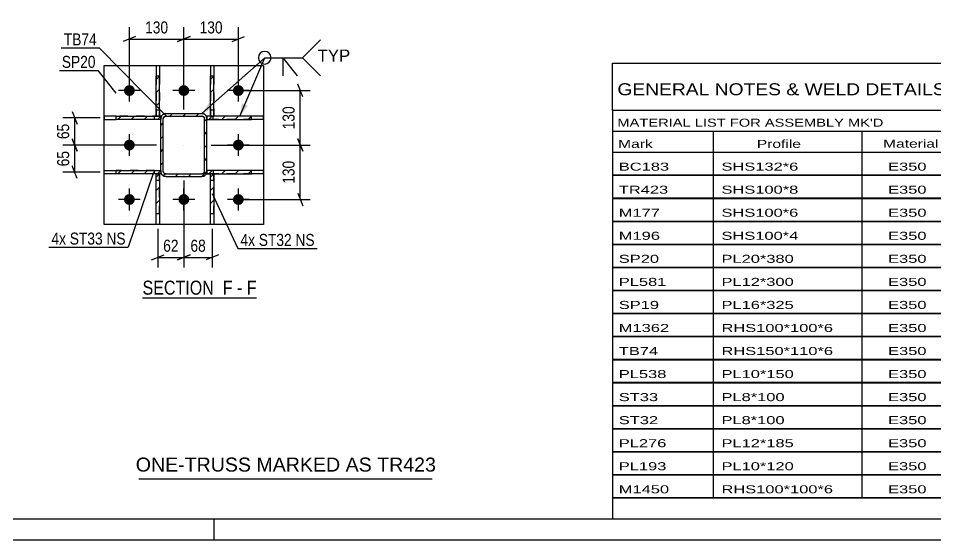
# Model space of a CAD drawing. Header units: millimetres. Extents: x -87 to 754, y -430 to 164.
# Drawn here: x 286.8 to 505.7, y -429.6 to -305.2 of the extents above; entities that cross this region are included whole.
import ezdxf

# ---------------------------------------------------------------- set-up
doc = ezdxf.new("R2010")
doc.units = ezdxf.units.MM
doc.linetypes.add('DXK_LINE_DOT2', pattern=[3.9198, 1.9599, -1.9599])
doc.linetypes.add('DXK_LINE_DOT3', pattern=[5.9187, 2.979, -0.9799, 0.9799, -0.9799])
doc.styles.add('Arial', font='ARIAL.TTF', dxfattribs={"height": 0.2})
doc.styles.add('Arial Narrow', font='ARIALN.TTF', dxfattribs={"height": 0.2})

# ---------------------------------------------------------------- blocks, each defined once
blk = doc.blocks.new('Unknown-814185698-1133')
at = {"color": 5, "linetype": 'Continuous'}
for p, q in [((-82.43, -424.61), (748.57, -424.61)), ((333.57, -429.61), (333.57, -424.61)), ((-87.43, -429.61), (753.57, -429.61))]:
    blk.add_line(p, q, dxfattribs=at)
blk = doc.blocks.new('Unknown-814185698-9097')
at = {"color": 7, "linetype": 'Continuous'}
for p, q in [((428.57, -315.86), (588.57, -315.86)), ((428.57, -327.11), (428.57, -315.86)), ((588.57, -315.86), (588.57, -327.11)), ((428.57, -327.11), (588.57, -327.11)), ((428.57, -327.11), (428.57, -332.11)), ((588.57, -327.11), (588.57, -332.11)), ((428.57, -332.11), (588.57, -332.11)), ((428.57, -332.11), (428.57, -337.11)), ((452.57, -332.11), (452.57, -337.11)), ((488.07, -332.11), (488.07, -337.11)), ((514.07, -332.11), (514.07, -337.11)), ((527.07, -332.11), (527.07, -337.11)), ((544.57, -332.11), (544.57, -337.11)), ((566.57, -332.11), (566.57, -337.11)), ((588.57, -332.11), (588.57, -337.11)), ((428.57, -337.11), (588.57, -337.11)), ((428.57, -337.16), (428.57, -342.56)), ((428.57, -337.16), (588.57, -337.16)), ((452.57, -337.11), (452.57, -342.61)), ((488.07, -337.11), (488.07, -342.61)), ((514.07, -337.11), (514.07, -342.61)), ((527.07, -337.11), (527.07, -342.61)), ((544.57, -337.11), (544.57, -342.61)), ((566.57, -337.11), (566.57, -342.61)), ((588.57, -337.16), (588.57, -342.56)), ((428.57, -342.56), (588.57, -342.56)), ((428.57, -342.66), (428.57, -348.06)), ((428.57, -342.66), (588.57, -342.66)), ((452.57, -342.61), (452.57, -348.11)), ((488.07, -342.61), (488.07, -348.11)), ((514.07, -342.61), (514.07, -348.11)), ((527.07, -342.61), (527.07, -348.11)), ((544.57, -342.61), (544.57, -348.11)), ((566.57, -342.61), (566.57, -348.11)), ((588.57, -342.66), (588.57, -348.06)), ((428.57, -348.06), (588.57, -348.06)), ((428.57, -348.16), (428.57, -353.56)), ((428.57, -348.16), (588.57, -348.16)), ((452.57, -348.11), (452.57, -353.61)), ((488.07, -348.11), (488.07, -353.61)), ((514.07, -348.11), (514.07, -353.61)), ((527.07, -348.11), (527.07, -353.61)), ((544.57, -348.11), (544.57, -353.61)), ((566.57, -348.11), (566.57, -353.61)), ((588.57, -348.16), (588.57, -353.56)), ((428.57, -353.56), (588.57, -353.56)), ((428.57, -353.66), (428.57, -359.06)), ((428.57, -353.66), (588.57, -353.66)), ((452.57, -353.61), (452.57, -359.11)), ((488.07, -353.61), (488.07, -359.11)), ((514.07, -353.61), (514.07, -359.11)), ((527.07, -353.61), (527.07, -359.11)), ((544.57, -353.61), (544.57, -359.11)), ((566.57, -353.61), (566.57, -359.11)), ((588.57, -353.66), (588.57, -359.06)), ((428.57, -359.06), (588.57, -359.06)), ((428.57, -359.16), (428.57, -364.56)), ((428.57, -359.16), (588.57, -359.16)), ((452.57, -359.11), (452.57, -364.61)), ((488.07, -359.11), (488.07, -364.61)), ((514.07, -359.11), (514.07, -364.61)), ((527.07, -359.11), (527.07, -364.61)), ((544.57, -359.11), (544.57, -364.61)), ((566.57, -359.11), (566.57, -364.61)), ((588.57, -359.16), (588.57, -364.56)), ((428.57, -364.56), (588.57, -364.56)), ((428.57, -364.66), (428.57, -370.06)), ((428.57, -364.66), (588.57, -364.66)), ((452.57, -364.61), (452.57, -370.11)), ((488.07, -364.61), (488.07, -370.11)), ((514.07, -364.61), (514.07, -370.11)), ((527.07, -364.61), (527.07, -370.11)), ((544.57, -364.61), (544.57, -370.11)), ((566.57, -364.61), (566.57, -370.11)), ((588.57, -364.66), (588.57, -370.06)), ((428.57, -370.06), (588.57, -370.06)), ((428.57, -370.16), (428.57, -375.56)), ((428.57, -370.16), (588.57, -370.16)), ((452.57, -370.11), (452.57, -375.61)), ((488.07, -370.11), (488.07, -375.61)), ((514.07, -370.11), (514.07, -375.61)), ((527.07, -370.11), (527.07, -375.61)), ((544.57, -370.11), (544.57, -375.61)), ((566.57, -370.11), (566.57, -375.61)), ((588.57, -370.16), (588.57, -375.56)), ((428.57, -375.56), (588.57, -375.56)), ((428.57, -375.66), (428.57, -381.06)), ((428.57, -375.66), (588.57, -375.66)), ((452.57, -375.61), (452.57, -381.11)), ((488.07, -375.61), (488.07, -381.11)), ((514.07, -375.61), (514.07, -381.11)), ((527.07, -375.61), (527.07, -381.11)), ((544.57, -375.61), (544.57, -381.11)), ((566.57, -375.61), (566.57, -381.11)), ((588.57, -375.66), (588.57, -381.06)), ((428.57, -381.06), (588.57, -381.06)), ((428.57, -381.16), (428.57, -386.56)), ((428.57, -381.16), (588.57, -381.16)), ((452.57, -381.11), (452.57, -386.61)), ((488.07, -381.11), (488.07, -386.61)), ((514.07, -381.11), (514.07, -386.61)), ((527.07, -381.11), (527.07, -386.61)), ((544.57, -381.11), (544.57, -386.61)), ((566.57, -381.11), (566.57, -386.61)), ((588.57, -381.16), (588.57, -386.56)), ((428.57, -386.56), (588.57, -386.56)), ((428.57, -386.66), (428.57, -392.06)), ((428.57, -386.66), (588.57, -386.66)), ((452.57, -386.61), (452.57, -392.11)), ((488.07, -386.61), (488.07, -392.11)), ((514.07, -386.61), (514.07, -392.11)), ((527.07, -386.61), (527.07, -392.11)), ((544.57, -386.61), (544.57, -392.11)), ((566.57, -386.61), (566.57, -392.11)), ((588.57, -386.66), (588.57, -392.06)), ((428.57, -392.06), (588.57, -392.06)), ((428.57, -392.16), (428.57, -397.56)), ((428.57, -392.16), (588.57, -392.16)), ((452.57, -392.11), (452.57, -397.61)), ((488.07, -392.11), (488.07, -397.61)), ((514.07, -392.11), (514.07, -397.61)), ((527.07, -392.11), (527.07, -397.61)), ((544.57, -392.11), (544.57, -397.61)), ((566.57, -392.11), (566.57, -397.61)), ((588.57, -392.16), (588.57, -397.56)), ((428.57, -397.56), (588.57, -397.56)), ((428.57, -397.66), (428.57, -403.06)), ((428.57, -397.66), (588.57, -397.66)), ((452.57, -397.61), (452.57, -403.11)), ((488.07, -397.61), (488.07, -403.11)), ((514.07, -397.61), (514.07, -403.11)), ((527.07, -397.61), (527.07, -403.11)), ((544.57, -397.61), (544.57, -403.11)), ((566.57, -397.61), (566.57, -403.11)), ((588.57, -397.66), (588.57, -403.06)), ((428.57, -403.06), (588.57, -403.06)), ((428.57, -403.16), (428.57, -408.56)), ((428.57, -403.16), (588.57, -403.16)), ((452.57, -403.11), (452.57, -408.61)), ((488.07, -403.11), (488.07, -408.61)), ((514.07, -403.11), (514.07, -408.61)), ((527.07, -403.11), (527.07, -408.61)), ((544.57, -403.11), (544.57, -408.61)), ((566.57, -403.11), (566.57, -408.61)), ((588.57, -403.16), (588.57, -408.56)), ((428.57, -408.56), (588.57, -408.56)), ((428.57, -408.66), (428.57, -414.06)), ((428.57, -408.66), (588.57, -408.66)), ((452.57, -408.61), (452.57, -414.11)), ((488.07, -408.61), (488.07, -414.11)), ((514.07, -408.61), (514.07, -414.11)), ((527.07, -408.61), (527.07, -414.11)), ((544.57, -408.61), (544.57, -414.11)), ((566.57, -408.61), (566.57, -414.11)), ((588.57, -408.66), (588.57, -414.06)), ((428.57, -414.06), (588.57, -414.06)), ((428.57, -414.16), (428.57, -419.56)), ((428.57, -414.16), (588.57, -414.16)), ((452.57, -414.11), (452.57, -419.61)), ((488.07, -414.11), (488.07, -419.61)), ((514.07, -414.11), (514.07, -419.61)), ((527.07, -414.11), (527.07, -419.61)), ((544.57, -414.11), (544.57, -419.61)), ((566.57, -414.11), (566.57, -419.61)), ((588.57, -414.16), (588.57, -419.56)), ((428.57, -419.56), (588.57, -419.56)), ((428.57, -419.61), (588.57, -419.61)), ((428.57, -419.61), (428.57, -424.61)), ((544.57, -419.61), (544.57, -424.61)), ((566.57, -419.61), (566.57, -424.61)), ((588.57, -419.61), (588.57, -424.61)), ((428.57, -424.61), (588.57, -424.61))]:
    blk.add_line(p, q, dxfattribs=at)
at = {"color": 7, "style": 'Arial Narrow'}
for s, height, width, p in [('GENERAL NOTES & WELD DETAILS :', 2.8633, 1.4, (429.73, -323.55)), ('REFER TYP DRAWING TYP-01', 1.9089, 1.6, (513.27, -323.45)), ("MATERIAL LIST FOR ASSEMBLY MK'D", 1.9089, 1.6, (429.73, -331.05)), ('TR423', 1.909, 1.794707, (522.48, -331.14)), ('1', 1.91, 1.794707, (550.66, -331.05)), ('No. Required', 1.9089, 1.6, (559.99, -331.05)), ('Mark', 1.909, 1.7, (429.91, -336.11)), ('Profile', 1.909, 1.7, (462.99, -336.11)), ('Material', 1.909, 1.7, (493.12, -336.05)), ('No.', 1.909, 1.7, (518.07, -336.05)), ('Length', 1.909, 1.7, (528.57, -336.05)), ('Area', 1.909, 1.7, (551.07, -336.05)), ('Weight', 1.909, 1.7, (570.57, -336.05))]:
    blk.add_text(s, height=height, dxfattribs=dict(at, width=width)).set_placement(p)
at = {"color": 7, "linetype": 'Continuous', "style": 'Arial Narrow'}
for s, height, width, p in [('BC183', 1.909, 1.794707, (430.07, -341.54)), ('SHS132*6', 1.909, 1.794707, (454.57, -341.54)), ('E350', 1.909, 1.794707, (494.32, -341.54)), ('1', 1.91, 1.794707, (518.43, -341.54)), ('16515', 1.909, 1.794707, (528.97, -341.54)), ('8.7', 1.909, 1.794707, (554.89, -341.54)), ('392.0', 1.909, 1.794707, (571.53, -341.54)), ('TR423', 1.909, 1.794707, (430.07, -347.04)), ('SHS100*8', 1.909, 1.794707, (454.57, -347.04)), ('E350', 1.909, 1.794707, (494.32, -347.04)), ('1', 1.91, 1.794707, (518.43, -347.04)), ('16223', 1.909, 1.794707, (528.97, -347.04)), ('6.5', 1.909, 1.794707, (554.89, -347.04)), ('374.9', 1.909, 1.794707, (571.53, -347.04)), ('M177', 1.909, 1.794707, (430.07, -352.54)), ('SHS100*6', 1.909, 1.794707, (454.57, -352.54)), ('E350', 1.909, 1.794707, (494.32, -352.54)), ('6', 1.91, 1.794707, (518.43, -352.54)), ('3167', 1.909, 1.794707, (531.16, -352.54)), ('1.2', 1.909, 1.794707, (554.89, -352.54)), ('328.9', 1.909, 1.794707, (571.53, -352.54)), ('M196', 1.909, 1.794707, (430.07, -358.04)), ('SHS100*4', 1.909, 1.794707, (454.57, -358.04)), ('E350', 1.909, 1.794707, (494.32, -358.04)), ('7', 1.91, 1.794707, (518.43, -358.04)), ('3261', 1.909, 1.794707, (531.16, -358.04)), ('1.3', 1.909, 1.794707, (554.89, -358.04)), ('272.2', 1.909, 1.794707, (571.53, -358.04)), ('SP20', 1.909, 1.794707, (430.07, -363.54)), ('PL20*380', 1.909, 1.794707, (454.57, -363.54)), ('E350', 1.909, 1.794707, (494.32, -363.54)), ('6', 1.91, 1.794707, (518.43, -363.54)), ('380', 1.909, 1.794707, (533.35, -363.54)), ('0.3', 1.909, 1.794707, (554.89, -363.54)), ('136.0', 1.909, 1.794707, (571.53, -363.54)), ('PL581', 1.909, 1.794707, (430.07, -369.04)), ('PL12*300', 1.909, 1.794707, (454.57, -369.04)), ('E350', 1.909, 1.794707, (494.32, -369.04)), ('13', 1.909, 1.794707, (517.34, -369.04)), ('310', 1.909, 1.794707, (533.35, -369.04)), ('0.2', 1.909, 1.794707, (554.89, -369.04)), ('113.9', 1.909, 1.794707, (571.53, -369.04)), ('SP19', 1.909, 1.794707, (430.07, -374.54)), ('PL16*325', 1.909, 1.794707, (454.57, -374.54)), ('E350', 1.909, 1.794707, (494.32, -374.54)), ('4', 1.91, 1.794707, (518.43, -374.54)), ('325', 1.909, 1.794707, (533.35, -374.54)), ('0.2', 1.909, 1.794707, (554.89, -374.54)), ('53.1', 1.909, 1.794707, (573.72, -374.54)), ('M1362', 1.909, 1.794707, (430.07, -380.04)), ('RHS100*100*6', 1.9089, 1.794707, (454.57, -380.04)), ('E350', 1.909, 1.794707, (494.32, -380.04)), ('13', 1.909, 1.794707, (517.34, -380.04)), ('196', 1.909, 1.794707, (533.35, -380.04)), ('0.1', 1.909, 1.794707, (554.89, -380.04)), ('45.1', 1.909, 1.794707, (573.72, -380.04)), ('TB74', 1.909, 1.794707, (430.07, -385.54)), ('RHS150*110*6', 1.9089, 1.794707, (454.57, -385.54)), ('E350', 1.909, 1.794707, (494.32, -385.54)), ('6', 1.91, 1.794707, (518.43, -385.54)), ('200', 1.909, 1.794707, (533.35, -385.54)), ('0.1', 1.909, 1.794707, (554.89, -385.54)), ('28.0', 1.909, 1.794707, (573.72, -385.54)), ('PL538', 1.909, 1.794707, (430.07, -391.04)), ('PL10*150', 1.909, 1.794707, (454.57, -391.04)), ('E350', 1.909, 1.794707, (494.32, -391.04)), ('6', 1.91, 1.794707, (518.43, -391.04)), ('170', 1.909, 1.794707, (533.35, -391.04)), ('0.1', 1.909, 1.794707, (554.89, -391.04)), ('12.0', 1.909, 1.794707, (573.72, -391.04)), ('ST33', 1.909, 1.794707, (430.07, -396.54)), ('PL8*100', 1.909, 1.794707, (454.57, -396.54)), ('E350', 1.909, 1.794707, (494.32, -396.54)), ('24', 1.909, 1.794707, (517.34, -396.54)), ('135', 1.909, 1.794707, (533.35, -396.54)), ('0.0', 1.909, 1.794707, (554.89, -396.54)), ('10.0', 1.909, 1.794707, (573.72, -396.54)), ('ST32', 1.909, 1.794707, (430.07, -402.04)), ('PL8*100', 1.909, 1.794707, (454.57, -402.04)), ('E350', 1.909, 1.794707, (494.32, -402.04)), ('24', 1.909, 1.794707, (517.34, -402.04)), ('121', 1.909, 1.794707, (533.35, -402.04)), ('0.0', 1.909, 1.794707, (554.89, -402.04)), ('8.9', 1.909, 1.794707, (575.91, -402.04)), ('PL276', 1.909, 1.794707, (430.07, -407.54)), ('PL12*185', 1.909, 1.794707, (454.57, -407.54)), ('E350', 1.909, 1.794707, (494.32, -407.54)), ('2', 1.91, 1.794707, (518.43, -407.54)), ('255', 1.909, 1.794707, (533.35, -407.54)), ('0.1', 1.909, 1.794707, (554.89, -407.54)), ('5.8', 1.909, 1.794707, (575.91, -407.54)), ('PL193', 1.909, 1.794707, (430.07, -413.04)), ('PL10*120', 1.909, 1.794707, (454.57, -413.04)), ('E350', 1.909, 1.794707, (494.32, -413.04)), ('2', 1.91, 1.794707, (518.43, -413.04)), ('255', 1.909, 1.794707, (533.35, -413.04)), ('0.1', 1.909, 1.794707, (554.89, -413.04)), ('4.8', 1.909, 1.794707, (575.91, -413.04)), ('M1450', 1.909, 1.794707, (430.07, -418.54)), ('RHS100*100*6', 1.9089, 1.794707, (454.57, -418.54)), ('E350', 1.909, 1.794707, (494.32, -418.54)), ('1', 1.91, 1.794707, (518.43, -418.54)), ('220', 1.909, 1.794707, (533.35, -418.54)), ('0.1', 1.909, 1.794707, (554.89, -418.54)), ('3.9', 1.909, 1.794707, (575.91, -418.54)), ('Total', 1.909, 1.7, (530.91, -423.11)), ('40.3', 1.909, 1.794707, (552.22, -423.11)), ('1789.7', 1.909, 1.794707, (569.34, -423.11))]:
    blk.add_text(s, height=height, dxfattribs=dict(at, width=width)).set_placement(p)
blk = doc.blocks.new('Unknown-814185698-9098')
at = {"color": 7, "linetype": 'Continuous'}
blk.add_line((315.57, -415.11), (385.57, -415.11), dxfattribs=at)
at = {"color": 7, "style": 'Arial'}
blk.add_text('ONE-TRUSS MARKED AS TR423', height=3.3428, dxfattribs=at).set_placement((314.82, -413.36))
blk = doc.blocks.new('Unknown-814185698-17 - 2296')
at = {"color": 6, "linetype": 'Continuous'}
blk.add_line((316.44, -371.89), (343.65, -371.89), dxfattribs=at)
at = {"color": 0, "linetype": 'Continuous'}
blk.add_wipeout([(334.54, -371.14), (334.54, -367.64), (316.44, -367.64), (316.44, -371.14)], dxfattribs=at)
at = {"color": 7, "linetype": 'Continuous', "style": 'Arial Narrow'}
blk.add_text('SECTION ', height=3.34, dxfattribs=at).set_placement((316.44, -371.14))
at = {"color": 0, "linetype": 'Continuous'}
blk.add_wipeout([(337.94, -371.14), (337.94, -367.64), (335.59, -367.64), (335.59, -371.14)], dxfattribs=at)
at = {"color": 7, "linetype": 'Continuous', "style": 'Arial Narrow'}
blk.add_text('F', height=3.34, dxfattribs=at).set_placement((335.59, -371.14))
at = {"color": 0, "linetype": 'Continuous'}
blk.add_wipeout([(340.26, -371.14), (340.26, -367.64), (338.99, -367.64), (338.99, -371.14)], dxfattribs=at)
at = {"color": 7, "linetype": 'Continuous', "style": 'Arial Narrow'}
blk.add_text('-', height=3.34, dxfattribs=at).set_placement((338.99, -371.14))
at = {"color": 0, "linetype": 'Continuous'}
blk.add_wipeout([(343.65, -371.14), (343.65, -367.64), (341.31, -367.64), (341.31, -371.14)], dxfattribs=at)
at = {"color": 7, "linetype": 'Continuous', "style": 'Arial Narrow'}
blk.add_text('F', height=3.34, dxfattribs=at).set_placement((341.31, -371.14))
blk = doc.blocks.new('Bolt-814185698-2306 - 2296')
at = {"linetype": 'Continuous'}
for points in [[(312, -322.43, -1), (314.6, -322.43, -1)], [(325, -322.43, -1), (327.6, -322.43, -1)], [(338, -322.43, -1), (340.6, -322.43, -1)], [(312, -335.43, -1), (314.6, -335.43, -1)], [(338, -335.43, -1), (340.6, -335.43, -1)], [(312, -348.43, -1), (314.6, -348.43, -1)], [(325, -348.43, -1), (327.6, -348.43, -1)], [(338, -348.43, -1), (340.6, -348.43, -1)]]:
    blk.add_hatch(color=1, dxfattribs=at).paths.add_polyline_path(points)
at = {"color": 1, "linetype": 'Continuous'}
for p, q in [((313.3, -325.03), (313.3, -319.83)), ((326.3, -325.03), (326.3, -319.83)), ((339.3, -325.03), (339.3, -319.83)), ((315.9, -322.43), (310.7, -322.43)), ((328.9, -322.43), (323.7, -322.43)), ((341.9, -322.43), (336.7, -322.43)), ((313.3, -338.03), (313.3, -332.83)), ((339.3, -338.03), (339.3, -332.83)), ((315.9, -335.43), (310.7, -335.43)), ((341.9, -335.43), (336.7, -335.43)), ((313.3, -351.03), (313.3, -345.83)), ((326.3, -351.03), (326.3, -345.83)), ((339.3, -351.03), (339.3, -345.83)), ((315.9, -348.43), (310.7, -348.43)), ((328.9, -348.43), (323.7, -348.43)), ((341.9, -348.43), (336.7, -348.43))]:
    blk.add_line(p, q, dxfattribs=at)
blk = doc.blocks.new('Part-814185698-2359 - 2296')
at = {"linetype": 'Continuous'}
h = blk.add_hatch(dxfattribs=at)
h.set_pattern_fill('', scale=0.7, style=0, pattern_type=0)
h.set_pattern_definition([(45, (342.4509, -341.533), (-1.57154, 1.57154), [])])
h.paths.add_polyline_path([(342.45, -342.33), (342.45, -341.53), (331.8, -341.53), (331.8, -342.33)])
at = {"color": 7, "linetype": 'DXK_LINE_DOT2'}
for p, q in [((342.45, -341.53), (331.8, -341.53)), ((331.8, -341.53), (331.8, -342.33)), ((333.3, -342.33), (331.8, -342.33)), ((333.3, -341.53), (333.3, -342.33)), ((342.45, -342.33), (333.3, -342.33))]:
    blk.add_line(p, q, dxfattribs=at)
at = {"color": 2, "linetype": 'Continuous'}
for p, q in [((342.45, -341.53), (331.8, -341.53)), ((331.8, -341.53), (331.8, -342.33)), ((331.8, -342.33), (342.45, -342.33)), ((345.3, -341.53), (342.45, -341.53)), ((342.45, -342.33), (342.45, -341.53)), ((345.3, -342.33), (342.45, -342.33)), ((345.3, -342.33), (345.3, -341.53))]:
    blk.add_line(p, q, dxfattribs=at)
blk = doc.blocks.new('Part-814185698-2343 - 2296')
at = {"color": 2, "linetype": 'Continuous'}
for p, q in [((307.3, -354.43), (307.3, -316.43)), ((307.3, -316.43), (345.3, -316.43)), ((345.3, -316.43), (345.3, -354.43)), ((345.3, -354.43), (307.3, -354.43))]:
    blk.add_line(p, q, dxfattribs=at)
blk = doc.blocks.new('Part-814185698-2364 - 2296')
at = {"linetype": 'Continuous'}
h = blk.add_hatch(dxfattribs=at)
h.set_pattern_fill('', scale=0.7, style=0, pattern_type=0)
h.set_pattern_definition([(45, (342.4508, -328.533), (-1.57154, 1.57154), [])])
h.paths.add_polyline_path([(342.45, -329.33), (342.45, -328.53), (331.8, -328.53), (331.8, -329.33)])
at = {"color": 7, "linetype": 'DXK_LINE_DOT2'}
for p, q in [((342.45, -328.53), (331.8, -328.53)), ((331.8, -328.53), (331.8, -329.33)), ((342.45, -329.33), (331.8, -329.33)), ((333.3, -329.33), (333.3, -328.53))]:
    blk.add_line(p, q, dxfattribs=at)
at = {"color": 2, "linetype": 'Continuous'}
for p, q in [((342.45, -328.53), (331.8, -328.53)), ((331.8, -328.53), (331.8, -329.33)), ((331.8, -329.33), (342.45, -329.33)), ((345.3, -328.53), (342.45, -328.53)), ((342.45, -329.33), (342.45, -328.53)), ((345.3, -329.33), (342.45, -329.33)), ((345.3, -329.33), (345.3, -328.53))]:
    blk.add_line(p, q, dxfattribs=at)
blk = doc.blocks.new('Part-814185698-2381 - 2296')
at = {"linetype": 'Continuous'}
h = blk.add_hatch(dxfattribs=at)
h.set_pattern_fill('', scale=0.7, style=0, pattern_type=0)
h.set_pattern_definition([(45, (320.4878, -342.323), (-1.57154, 1.57154), [])])
h.paths.add_polyline_path([(320.49, -351.87), (320.49, -342.32), (319.69, -342.32), (319.69, -351.87)])
at = {"color": 7, "linetype": 'DXK_LINE_DOT2'}
for p, q in [((319.69, -351.87), (319.69, -342.32)), ((319.69, -342.32), (320.49, -342.32)), ((320.49, -351.87), (320.49, -342.32)), ((319.69, -343.82), (320.49, -343.82))]:
    blk.add_line(p, q, dxfattribs=at)
at = {"color": 2, "linetype": 'Continuous'}
for p, q in [((319.69, -351.87), (319.69, -342.32)), ((319.69, -342.32), (320.49, -342.32)), ((320.49, -342.32), (320.49, -351.87)), ((319.69, -354.43), (319.69, -351.87)), ((320.49, -351.87), (319.69, -351.87)), ((320.49, -351.87), (320.49, -354.43)), ((320.49, -354.43), (319.69, -354.43))]:
    blk.add_line(p, q, dxfattribs=at)
blk = doc.blocks.new('Part-814185698-2365 - 2296')
at = {"linetype": 'Continuous'}
h = blk.add_hatch(dxfattribs=at)
h.set_pattern_fill('', scale=0.7, style=0, pattern_type=0)
h.set_pattern_definition([(45, (320.8027, -341.5332), (-1.57154, 1.57154), [])])
h.paths.add_polyline_path([(320.8, -342.33), (320.8, -341.53), (310.15, -341.53), (310.15, -342.33)])
at = {"color": 2, "linetype": 'Continuous'}
for p, q in [((307.3, -342.33), (307.3, -341.53)), ((307.3, -341.53), (310.15, -341.53)), ((310.15, -342.33), (307.3, -342.33)), ((310.15, -341.53), (320.8, -341.53)), ((310.15, -342.33), (310.15, -341.53)), ((320.8, -342.33), (310.15, -342.33)), ((320.8, -341.53), (320.8, -342.33))]:
    blk.add_line(p, q, dxfattribs=at)
at = {"color": 7, "linetype": 'DXK_LINE_DOT2'}
for p, q in [((319.3, -341.53), (310.15, -341.53)), ((320.8, -342.33), (310.15, -342.33)), ((319.3, -342.33), (319.3, -341.53)), ((319.3, -341.53), (320.8, -341.53)), ((320.8, -341.53), (320.8, -342.33))]:
    blk.add_line(p, q, dxfattribs=at)
blk = doc.blocks.new('Part-814185698-2366 - 2296')
at = {"linetype": 'Continuous'}
h = blk.add_hatch(dxfattribs=at)
h.set_pattern_fill('', scale=0.7, style=0, pattern_type=0)
h.set_pattern_definition([(45, (320.8027, -328.5332), (-1.57154, 1.57154), [])])
h.paths.add_polyline_path([(320.8, -329.33), (320.8, -328.53), (310.15, -328.53), (310.15, -329.33)])
at = {"color": 2, "linetype": 'Continuous'}
for p, q in [((310.15, -328.53), (307.3, -328.53)), ((307.3, -328.53), (307.3, -329.33)), ((307.3, -329.33), (310.15, -329.33)), ((310.15, -328.53), (320.8, -328.53)), ((310.15, -329.33), (310.15, -328.53)), ((320.8, -329.33), (310.15, -329.33)), ((320.8, -328.53), (320.8, -329.33))]:
    blk.add_line(p, q, dxfattribs=at)
at = {"color": 7, "linetype": 'DXK_LINE_DOT2'}
for p, q in [((320.8, -328.53), (310.15, -328.53)), ((320.8, -329.33), (310.15, -329.33)), ((319.3, -329.33), (319.3, -328.53)), ((320.8, -328.53), (320.8, -329.33))]:
    blk.add_line(p, q, dxfattribs=at)
blk = doc.blocks.new('Part-814185698-2382 - 2296')
at = {"linetype": 'Continuous'}
h = blk.add_hatch(dxfattribs=at)
h.set_pattern_fill('', scale=0.7, style=0, pattern_type=0)
h.set_pattern_definition([(45, (333.4873, -342.323), (-1.57154, 1.57154), [])])
h.paths.add_polyline_path([(333.49, -351.87), (333.49, -342.32), (332.69, -342.32), (332.69, -351.87)])
at = {"color": 7, "linetype": 'DXK_LINE_DOT2'}
for p, q in [((332.69, -351.87), (332.69, -342.32)), ((332.69, -342.32), (333.49, -342.32)), ((333.49, -351.87), (333.49, -342.32)), ((332.69, -343.82), (333.49, -343.82))]:
    blk.add_line(p, q, dxfattribs=at)
at = {"color": 2, "linetype": 'Continuous'}
for p, q in [((332.69, -351.87), (332.69, -342.32)), ((332.69, -342.32), (333.49, -342.32)), ((333.49, -342.32), (333.49, -351.87)), ((332.69, -354.43), (332.69, -351.87)), ((333.49, -351.87), (332.69, -351.87)), ((333.49, -351.87), (333.49, -354.43)), ((333.49, -354.43), (332.69, -354.43))]:
    blk.add_line(p, q, dxfattribs=at)
blk = doc.blocks.new('Part-814185698-2387 - 2296')
at = {"linetype": 'Continuous'}
h = blk.add_hatch(dxfattribs=at)
h.set_pattern_fill('', scale=0.7, style=0, pattern_type=0)
h.set_pattern_definition([(45, (320.4874, -318.9868), (-1.57154, 1.57154), [])])
h.paths.add_polyline_path([(320.49, -328.52), (320.49, -318.99), (319.69, -318.99), (319.69, -328.52)])
at = {"color": 2, "linetype": 'Continuous'}
for p, q in [((319.69, -316.43), (319.69, -318.99)), ((319.69, -316.43), (320.49, -316.43)), ((320.49, -316.43), (320.49, -318.99)), ((319.69, -328.52), (319.69, -318.99)), ((320.49, -318.99), (319.69, -318.99)), ((320.49, -328.52), (320.49, -318.99)), ((319.69, -328.52), (320.49, -328.52))]:
    blk.add_line(p, q, dxfattribs=at)
at = {"color": 7, "linetype": 'DXK_LINE_DOT2'}
for p, q in [((319.69, -318.99), (319.69, -328.52)), ((320.49, -318.99), (320.49, -328.52)), ((319.69, -327.02), (320.49, -327.02)), ((319.69, -328.52), (320.49, -328.52))]:
    blk.add_line(p, q, dxfattribs=at)
blk = doc.blocks.new('Part-814185698-2388 - 2296')
at = {"linetype": 'Continuous'}
h = blk.add_hatch(dxfattribs=at)
h.set_pattern_fill('', scale=0.7, style=0, pattern_type=0)
h.set_pattern_definition([(45, (333.4868, -318.9868), (-1.57154, 1.57154), [])])
h.paths.add_polyline_path([(333.49, -328.52), (333.49, -318.99), (332.69, -318.99), (332.69, -328.52)])
at = {"color": 2, "linetype": 'Continuous'}
for p, q in [((332.69, -316.43), (332.69, -318.99)), ((332.69, -316.43), (333.49, -316.43)), ((333.49, -316.43), (333.49, -318.99)), ((332.69, -328.52), (332.69, -318.99)), ((333.49, -318.99), (332.69, -318.99)), ((333.49, -328.52), (333.49, -318.99)), ((332.69, -328.52), (333.49, -328.52))]:
    blk.add_line(p, q, dxfattribs=at)
at = {"color": 7, "linetype": 'DXK_LINE_DOT2'}
for p, q in [((332.69, -318.99), (332.69, -328.52)), ((333.49, -318.99), (333.49, -328.52)), ((332.69, -327.02), (333.49, -327.02)), ((332.69, -328.52), (333.49, -328.52))]:
    blk.add_line(p, q, dxfattribs=at)
blk = doc.blocks.new('Part-814185698-2401 - 2296')
at = {"linetype": 'Continuous'}
h = blk.add_hatch(dxfattribs=at)
h.set_pattern_fill('', scale=0.7, style=0, pattern_type=0)
h.set_pattern_definition([(45, (331.8027, -341.7305), (-1.57154, 1.57154), [])])
h.paths.add_polyline_path([(331.71, -342.19), (331.8, -341.73), (331.8, -329.13), (331.71, -328.67), (331.45, -328.28), (331.06, -328.02), (330.6, -327.93), (322, -327.93), (321.54, -328.02), (321.15, -328.28), (320.89, -328.67), (320.8, -329.13), (320.8, -341.73), (320.89, -342.19), (321.15, -342.58), (321.54, -342.84), (322, -342.93), (330.6, -342.93), (331.06, -342.84), (331.45, -342.58)])
h.paths.add_polyline_path([(330.83, -342.28), (330.6, -342.33), (322, -342.33), (321.77, -342.28), (321.58, -342.15), (321.45, -341.96), (321.4, -341.73), (321.4, -329.13), (321.45, -328.9), (321.58, -328.71), (321.77, -328.58), (322, -328.53), (330.6, -328.53), (330.83, -328.58), (331.03, -328.71), (331.16, -328.9), (331.2, -329.13), (331.2, -341.73), (331.16, -341.96), (331.03, -342.15)])
blk.add_hatch(color=30, dxfattribs=at).paths.add_polyline_path([(326.3, -343.03, -1), (326.3, -342.83, -1)])
at = {"color": 7, "linetype": 'DXK_LINE_DOT2'}
for p, q in [((321.54, -328.02), (322, -327.93)), ((322, -327.93), (330.6, -327.93)), ((330.6, -327.93), (331.06, -328.02)), ((320.8, -329.13), (320.89, -328.67)), ((320.8, -341.73), (320.8, -329.13)), ((321.45, -328.9), (321.4, -329.13)), ((321.4, -341.73), (321.4, -329.13)), ((321.58, -328.71), (321.45, -328.9)), ((321.77, -328.58), (321.58, -328.71)), ((322, -328.53), (321.77, -328.58)), ((322, -328.53), (330.6, -328.53)), ((330.83, -328.58), (330.6, -328.53)), ((331.03, -328.71), (330.83, -328.58)), ((331.16, -328.9), (331.03, -328.71)), ((331.2, -329.13), (331.16, -328.9)), ((331.2, -341.73), (331.2, -329.13)), ((331.71, -328.67), (331.8, -329.13)), ((331.8, -341.73), (331.8, -329.13)), ((320.89, -342.19), (320.8, -341.73)), ((321.4, -341.73), (321.45, -341.96)), ((321.45, -341.96), (321.58, -342.15)), ((322, -342.93), (321.54, -342.84)), ((321.58, -342.15), (321.77, -342.28)), ((321.77, -342.28), (322, -342.33)), ((322, -342.33), (330.6, -342.33)), ((322, -342.93), (330.6, -342.93)), ((330.6, -342.33), (330.83, -342.28)), ((331.06, -342.84), (330.6, -342.93)), ((330.83, -342.28), (331.03, -342.15)), ((331.03, -342.15), (331.16, -341.96)), ((331.16, -341.96), (331.2, -341.73)), ((331.8, -341.73), (331.71, -342.19))]:
    blk.add_line(p, q, dxfattribs=at)
at = {"color": 2, "linetype": 'Continuous'}
for p, q in [((322, -327.93), (321.54, -328.02)), ((322, -327.93), (330.6, -327.93)), ((331.06, -328.02), (330.6, -327.93)), ((320.89, -328.67), (320.8, -329.13)), ((320.8, -341.73), (320.8, -329.13)), ((321.4, -329.13), (321.45, -328.9)), ((321.4, -341.73), (321.4, -329.13)), ((321.45, -328.9), (321.58, -328.71)), ((321.58, -328.71), (321.77, -328.58)), ((321.77, -328.58), (322, -328.53)), ((322, -328.53), (330.6, -328.53)), ((330.6, -328.53), (330.83, -328.58)), ((330.83, -328.58), (331.03, -328.71)), ((331.03, -328.71), (331.16, -328.9)), ((331.16, -328.9), (331.2, -329.13)), ((331.2, -341.73), (331.2, -329.13)), ((331.8, -329.13), (331.71, -328.67)), ((331.8, -341.73), (331.8, -329.13)), ((320.8, -341.73), (320.89, -342.19)), ((321.45, -341.96), (321.4, -341.73)), ((321.58, -342.15), (321.45, -341.96)), ((321.54, -342.84), (322, -342.93)), ((321.77, -342.28), (321.58, -342.15)), ((322, -342.33), (321.77, -342.28)), ((322, -342.33), (330.6, -342.33)), ((322, -342.93), (330.6, -342.93)), ((330.83, -342.28), (330.6, -342.33)), ((330.6, -342.93), (331.06, -342.84)), ((331.03, -342.15), (330.83, -342.28)), ((331.16, -341.96), (331.03, -342.15)), ((331.2, -341.73), (331.16, -341.96)), ((331.71, -342.19), (331.8, -341.73))]:
    blk.add_line(p, q, dxfattribs=at)
at = {"color": 7, "linetype": 'DXK_LINE_DOT3'}
blk.add_line((326.3, -335.43), (326.3, -335.43), dxfattribs=at)
at = {"color": 30, "linetype": 'DXK_LINE_DOT3'}
blk.add_line((326.3, -342.93), (326.3, -342.93), dxfattribs=at)
at = {"color": 30, "linetype": 'Continuous'}
blk.add_circle((326.3, -342.93), 0.1, dxfattribs=at)
at = {"color": 7, "linetype": 'DXK_LINE_DOT2'}
for centre, start, end in [((322, -329.13), 112.5, 157.5), ((330.6, -329.13), 22.5, 67.5), ((322, -341.73), 202.5, 247.5), ((330.6, -341.73), 292.5, 337.5)]:
    blk.add_arc(centre, 1.2, start, end, dxfattribs=at)
at = {"color": 2, "linetype": 'Continuous'}
for centre, start, end in [((322, -329.13), 112.5, 157.5), ((330.6, -329.13), 22.5, 67.5), ((322, -341.73), 202.5, 247.5), ((330.6, -341.73), 292.5, 337.5)]:
    blk.add_arc(centre, 1.2, start, end, dxfattribs=at)
blk = doc.blocks.new('StraightDimension-814185698-2551 - 2296')
at = {"color": 7, "linetype": 'Continuous'}
for p, q in [((326.3, -343.93), (326.3, -364.64)), ((333.09, -355.43), (333.09, -364.64)), ((324.8, -362.84), (327.8, -361.64)), ((326.3, -362.24), (333.09, -362.24)), ((334.59, -361.64), (331.59, -362.84))]:
    blk.add_line(p, q, dxfattribs=at)
at = {"color": 0}
blk.add_wipeout([(332.12, -361.49), (332.12, -357.29), (327.27, -357.29), (327.27, -361.49)], dxfattribs=at)
at = {"color": 3, "style": 'Arial Narrow'}
blk.add_text('68', height=2.863, dxfattribs=at).set_placement((327.87, -360.89))
blk = doc.blocks.new('StraightDimension-814185698-2517 - 2296')
at = {"color": 7, "linetype": 'Continuous'}
for p, q in [((299.68, -333.93), (300.88, -336.93)), ((319.8, -335.43), (297.43, -335.43)), ((300.28, -341.93), (300.28, -335.43)), ((300.88, -343.43), (299.68, -340.43)), ((306.3, -341.93), (297.43, -341.93))]:
    blk.add_line(p, q, dxfattribs=at)
at = {"color": 0}
blk.add_wipeout([(299.53, -336.25), (295.33, -336.25), (295.33, -341.11), (299.53, -341.11)], dxfattribs=at)
at = {"color": 3, "style": 'Arial Narrow'}
blk.add_text('65', height=2.863, rotation=90.0002, dxfattribs=at).set_placement((298.93, -340.51))
blk = doc.blocks.new('StraightDimension-814185698-2523 - 2296')
at = {"color": 7, "linetype": 'Continuous'}
for p, q in [((299.68, -327.43), (300.88, -330.43)), ((306.3, -328.93), (297.43, -328.93)), ((300.28, -335.43), (300.28, -328.93)), ((300.88, -336.93), (299.68, -333.93)), ((319.8, -335.43), (297.43, -335.43))]:
    blk.add_line(p, q, dxfattribs=at)
at = {"color": 0}
blk.add_wipeout([(299.53, -329.75), (295.33, -329.75), (295.33, -334.61), (299.53, -334.61)], dxfattribs=at)
at = {"color": 3, "style": 'Arial Narrow'}
blk.add_text('65', height=2.863, rotation=90.0002, dxfattribs=at).set_placement((298.93, -334.01))
blk = doc.blocks.new('StraightDimension-814185698-2530 - 2296')
at = {"color": 7, "linetype": 'Continuous'}
for p, q in [((354.67, -323.93), (353.47, -320.93)), ((340.3, -322.43), (356.47, -322.43)), ((354.07, -335.43), (354.07, -322.43)), ((353.47, -333.93), (354.67, -336.93)), ((332.8, -335.43), (356.47, -335.43))]:
    blk.add_line(p, q, dxfattribs=at)
at = {"color": 0}
blk.add_wipeout([(353.32, -325.59), (349.12, -325.59), (349.12, -332.27), (353.32, -332.27)], dxfattribs=at)
at = {"color": 3, "style": 'Arial Narrow'}
blk.add_text('130', height=2.863, rotation=90.0002, dxfattribs=at).set_placement((352.72, -331.67))
blk = doc.blocks.new('StraightDimension-814185698-2540 - 2296')
at = {"color": 7, "linetype": 'Continuous'}
for p, q in [((354.67, -336.93), (353.47, -333.93)), ((332.8, -335.43), (356.47, -335.43)), ((354.07, -348.43), (354.07, -335.43)), ((353.47, -346.93), (354.67, -349.93)), ((340.3, -348.43), (356.47, -348.43))]:
    blk.add_line(p, q, dxfattribs=at)
at = {"color": 0}
blk.add_wipeout([(353.32, -338.59), (349.12, -338.59), (349.12, -345.27), (353.32, -345.27)], dxfattribs=at)
at = {"color": 3, "style": 'Arial Narrow'}
blk.add_text('130', height=2.863, rotation=90.0002, dxfattribs=at).set_placement((352.72, -344.67))
blk = doc.blocks.new('StraightDimension-814185698-2560 - 2296')
at = {"color": 7, "linetype": 'Continuous'}
for p, q in [((326.3, -343.93), (326.3, -364.64)), ((320.09, -355.43), (320.09, -364.64)), ((318.59, -362.84), (321.59, -361.64)), ((320.09, -362.24), (326.3, -362.24)), ((327.8, -361.64), (324.8, -362.84))]:
    blk.add_line(p, q, dxfattribs=at)
at = {"color": 0}
blk.add_wipeout([(325.62, -361.49), (325.62, -357.29), (320.77, -357.29), (320.77, -361.49)], dxfattribs=at)
at = {"color": 3, "style": 'Arial Narrow'}
blk.add_text('62', height=2.863, dxfattribs=at).set_placement((321.37, -360.89))
blk = doc.blocks.new('StraightDimension-814185698-8631 - 2296')
at = {"color": 7, "linetype": 'Continuous'}
for p, q in [((326.3, -326.93), (326.3, -307.29)), ((339.3, -321.43), (339.3, -307.29)), ((327.8, -309.54), (324.8, -310.74)), ((326.3, -310.14), (339.3, -310.14)), ((337.8, -310.74), (340.8, -309.54))]:
    blk.add_line(p, q, dxfattribs=at)
at = {"color": 0}
blk.add_wipeout([(336.14, -309.39), (336.14, -305.19), (329.46, -305.19), (329.46, -309.39)], dxfattribs=at)
at = {"color": 3, "style": 'Arial Narrow'}
blk.add_text('130', height=2.863, dxfattribs=at).set_placement((330.06, -308.79))
blk = doc.blocks.new('StraightDimension-814185698-8632 - 2296')
at = {"color": 7, "linetype": 'Continuous'}
for p, q in [((313.3, -321.43), (313.3, -307.29)), ((326.3, -326.93), (326.3, -307.29)), ((314.8, -309.54), (311.8, -310.74)), ((313.3, -310.14), (326.3, -310.14)), ((324.8, -310.74), (327.8, -309.54))]:
    blk.add_line(p, q, dxfattribs=at)
at = {"color": 0}
blk.add_wipeout([(323.14, -309.39), (323.14, -305.19), (316.46, -305.19), (316.46, -309.39)], dxfattribs=at)
at = {"color": 3, "style": 'Arial Narrow'}
blk.add_text('130', height=2.863, dxfattribs=at).set_placement((317.06, -308.79))
blk = doc.blocks.new('Mark-814185698-2339 - 2296')
at = {"color": 0}
blk.add_wipeout([(305.23, -317.02), (305.23, -314.02), (297.19, -314.02), (297.19, -317.02)], dxfattribs=at)
blk.add_wipeout([(305.23, -317.02), (305.23, -314.02), (297.19, -314.02), (297.19, -317.02)], dxfattribs=at)
at = {"color": 30, "linetype": 'Continuous'}
for p in [(296.59, -317.62), (310.18, -323.09)]:
    blk.add_line(p, (305.83, -317.62), dxfattribs=at)
at = {"color": 3, "style": 'Arial Narrow'}
blk.add_text('SP20', height=2.863, dxfattribs=at).set_placement((297.19, -317.02))
blk = doc.blocks.new('Mark-814185698-2397 - 2296')
at = {"color": 0}
blk.add_wipeout([(305.51, -311.66), (305.51, -308.66), (297.65, -308.66), (297.65, -311.66)], dxfattribs=at)
blk.add_wipeout([(305.51, -311.66), (305.51, -308.66), (297.65, -308.66), (297.65, -311.66)], dxfattribs=at)
at = {"color": 30, "linetype": 'Continuous'}
for p in [(297.05, -312.26), (322.25, -328.64)]:
    blk.add_line(p, (306.11, -312.26), dxfattribs=at)
at = {"color": 3, "style": 'Arial Narrow'}
blk.add_text('TB74', height=2.863, dxfattribs=at).set_placement((297.65, -311.66))
blk = doc.blocks.new('WeldMark-814185698-2569 - 2296')
at = {"linetype": 'Continuous'}
for points in [[(333.34, -326.5), (330.6, -327.93), (332.35, -325.38)], [(341.55, -326.07), (339.69, -328.53), (340.17, -325.48)]]:
    blk.add_hatch(color=30, dxfattribs=at).paths.add_polyline_path(points)
at = {"color": 30, "linetype": 'Continuous'}
for p, q in [((330.6, -327.93), (345.6, -314.6)), ((339.69, -328.53), (345.6, -314.6)), ((345.6, -314.6), (354.6, -314.6))]:
    blk.add_line(p, q, dxfattribs=at)
at = {"color": 3, "linetype": 'Continuous'}
for q in [(353.32, -318.89), (349.89, -318.89)]:
    blk.add_line((349.89, -314.6), q, dxfattribs=at)
for start, end in [(90, 270), (270, 90)]:
    blk.add_arc((345.6, -314.6), 1.5, start, end, dxfattribs=at)
at = {"color": 0, "linetype": 'Continuous'}
blk.add_wipeout([(365.98, -315.5), (365.98, -312.5), (358.2, -312.5), (358.2, -315.5)], dxfattribs=at)
blk.add_wipeout([(365.98, -315.5), (365.98, -312.5), (358.2, -312.5), (358.2, -315.5)], dxfattribs=at)
at = {"color": 3, "linetype": 'Continuous'}
for q in [(358.89, -310.32), (358.89, -318.89)]:
    blk.add_line((354.6, -314.6), q, dxfattribs=at)
at = {"color": 3, "linetype": 'Continuous', "style": 'Arial'}
blk.add_text('TYP', height=2.865, dxfattribs=at).set_placement((358.2, -315.5))
blk = doc.blocks.new('MarkSet-814185698-2618 - 2296')
at = {"color": 0}
blk.add_wipeout([(343.28, -359.51), (343.28, -356.51), (339.81, -356.51), (339.81, -359.51)], dxfattribs=at)
blk.add_wipeout([(343.28, -359.51), (343.28, -356.51), (339.81, -356.51), (339.81, -359.51)], dxfattribs=at)
at = {"color": 30, "linetype": 'Continuous'}
blk.add_line((333.07, -347.03), (339.21, -360.11), dxfattribs=at)
at = {"color": 0}
blk.add_wipeout([(352.03, -359.51), (352.03, -356.51), (344.18, -356.51), (344.18, -359.51)], dxfattribs=at)
blk.add_wipeout([(352.03, -359.51), (352.03, -356.51), (344.18, -356.51), (344.18, -359.51)], dxfattribs=at)
at = {"color": 3, "style": 'Arial Narrow'}
blk.add_text('4x', height=2.863, dxfattribs=at).set_placement((339.81, -359.51))
at = {"color": 0}
blk.add_wipeout([(357.5, -359.51), (357.5, -356.51), (352.93, -356.51), (352.93, -359.51)], dxfattribs=at)
blk.add_wipeout([(357.5, -359.51), (357.5, -356.51), (352.93, -356.51), (352.93, -359.51)], dxfattribs=at)
at = {"color": 30, "linetype": 'Continuous'}
blk.add_line((339.21, -360.11), (358.1, -360.11), dxfattribs=at)
at = {"color": 3, "style": 'Arial Narrow'}
for s, p in [('ST32', (344.18, -359.51)), ('NS', (352.93, -359.51))]:
    blk.add_text(s, height=2.863, dxfattribs=at).set_placement(p)
blk = doc.blocks.new('MarkSet-814185698-2648 - 2296')
at = {"color": 0}
blk.add_wipeout([(298.18, -359.19), (298.18, -356.19), (294.71, -356.19), (294.71, -359.19)], dxfattribs=at)
blk.add_wipeout([(298.18, -359.19), (298.18, -356.19), (294.71, -356.19), (294.71, -359.19)], dxfattribs=at)
blk.add_wipeout([(306.93, -359.19), (306.93, -356.19), (299.08, -356.19), (299.08, -359.19)], dxfattribs=at)
blk.add_wipeout([(306.93, -359.19), (306.93, -356.19), (299.08, -356.19), (299.08, -359.19)], dxfattribs=at)
at = {"color": 3, "style": 'Arial Narrow'}
blk.add_text('4x', height=2.863, dxfattribs=at).set_placement((294.71, -359.19))
at = {"color": 0}
blk.add_wipeout([(312.4, -359.19), (312.4, -356.19), (307.83, -356.19), (307.83, -359.19)], dxfattribs=at)
blk.add_wipeout([(312.4, -359.19), (312.4, -356.19), (307.83, -356.19), (307.83, -359.19)], dxfattribs=at)
at = {"color": 30, "linetype": 'Continuous'}
for p in [(319.07, -341.96), (294.11, -359.79)]:
    blk.add_line(p, (313, -359.79), dxfattribs=at)
at = {"color": 3, "style": 'Arial Narrow'}
for s, p in [('ST33', (299.08, -359.19)), ('NS', (307.83, -359.19))]:
    blk.add_text(s, height=2.863, dxfattribs=at).set_placement(p)

msp = doc.modelspace()

# ---------------------------------------------------------------- block references
for name in ['Unknown-814185698-1133', 'Part-814185698-2343 - 2296', 'Part-814185698-2387 - 2296', 'Part-814185698-2388 - 2296', 'Unknown-814185698-9097', 'Bolt-814185698-2306 - 2296', 'Part-814185698-2401 - 2296', 'Part-814185698-2366 - 2296', 'Part-814185698-2364 - 2296', 'Part-814185698-2365 - 2296', 'Part-814185698-2381 - 2296', 'Part-814185698-2359 - 2296', 'Part-814185698-2382 - 2296', 'Unknown-814185698-9098']:
    msp.add_blockref(name, (0, 0))

# ---------------------------------------------------------------- next in the draw order: block references
for name in ['Mark-814185698-2339 - 2296', 'StraightDimension-814185698-2530 - 2296', 'StraightDimension-814185698-2517 - 2296', 'StraightDimension-814185698-2551 - 2296', 'Unknown-814185698-17 - 2296']:
    msp.add_blockref(name, (0, 0))

# ---------------------------------------------------------------- next in the draw order: block references
for name in ['StraightDimension-814185698-8631 - 2296', 'StraightDimension-814185698-2523 - 2296', 'StraightDimension-814185698-2540 - 2296', 'StraightDimension-814185698-2560 - 2296']:
    msp.add_blockref(name, (0, 0))

# ---------------------------------------------------------------- next in the draw order: block references
for name in ['StraightDimension-814185698-8632 - 2296', 'WeldMark-814185698-2569 - 2296', 'MarkSet-814185698-2648 - 2296', 'MarkSet-814185698-2618 - 2296']:
    msp.add_blockref(name, (0, 0))

# ---------------------------------------------------------------- next in the draw order: block references
msp.add_blockref('Mark-814185698-2397 - 2296', (0, 0))

doc.saveas('drawing.dxf')
